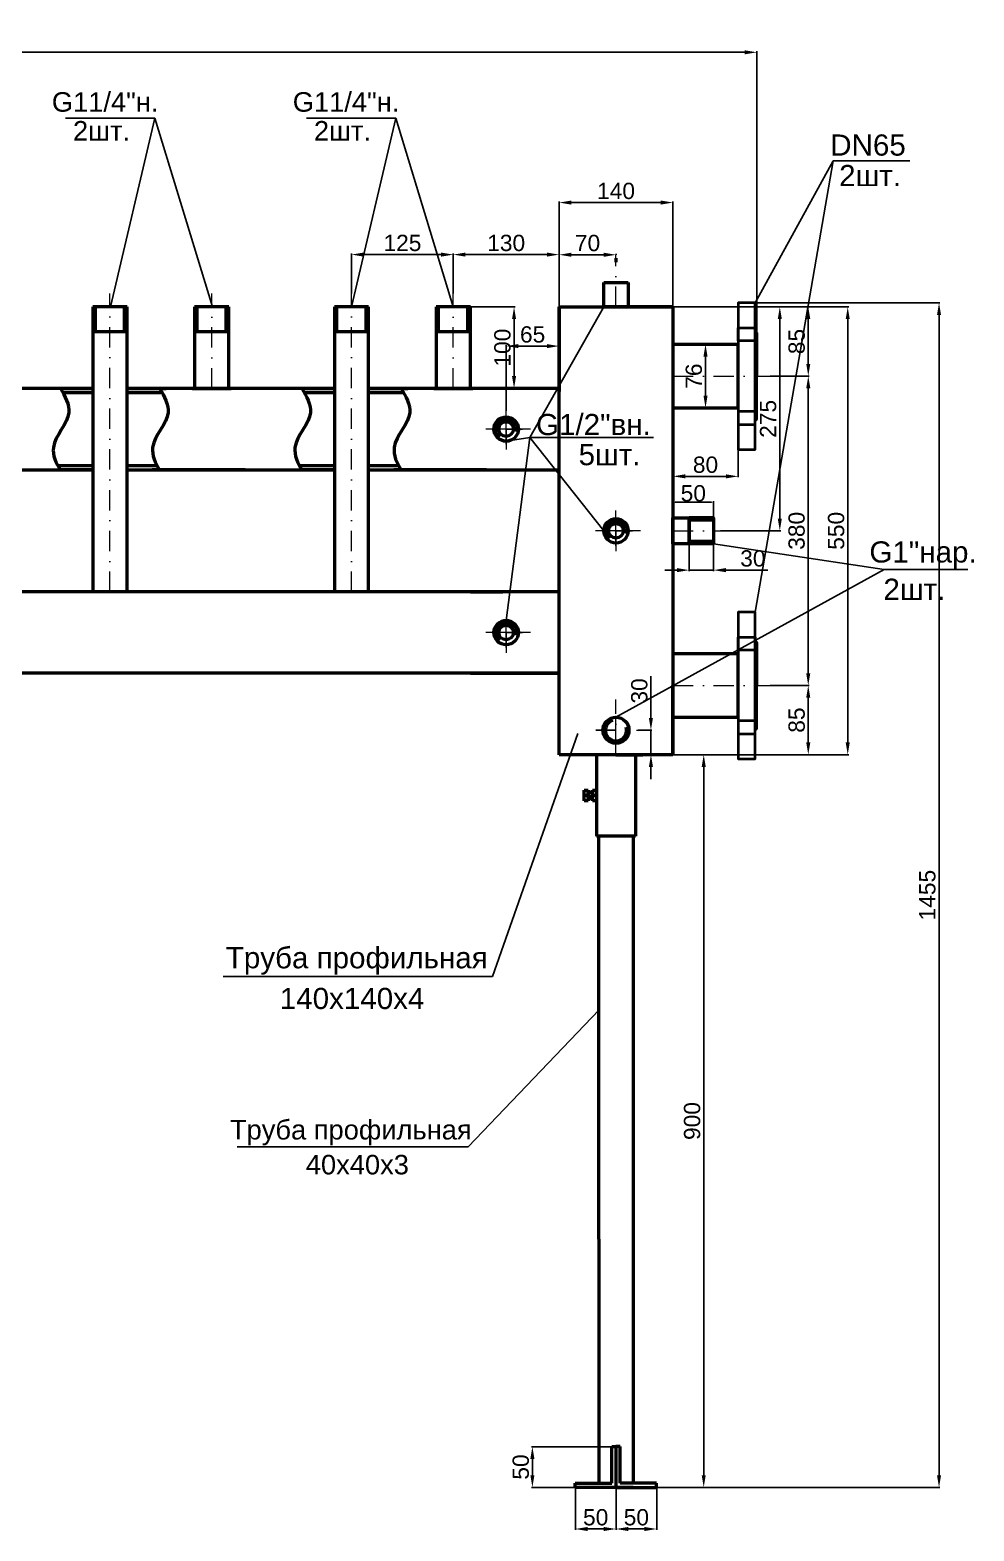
# Model space of a CAD drawing. Header units: millimetres. Extents: x -9232 to 2878, y -11520 to -3112.
# Drawn here: x -3490 to -2330, y -8367 to -6524 of the extents above; entities that cross this region are included whole.
import ezdxf

# ---------------------------------------------------------------- set-up
doc = ezdxf.new("R2010")
doc.units = ezdxf.units.MM
doc.header["$LTSCALE"] = 99.9
doc.linetypes.add('DASHDOT2', pattern=[0.5, 0.25, -0.125, 0, -0.125])
for name, color, linetype, lineweight in [('осевой', 10, 'DASHDOT2', 15), ('основной', 7, 'Continuous', 50), ('размерный', 160, 'Continuous', 25), ('Тело', 7, 'Continuous', 50), ('Фланец', 7, 'Continuous', 40)]:
    doc.layers.add(name, color=color, linetype=linetype, lineweight=lineweight)
doc.styles.get("Standard").update_dxf_attribs({"font": 'arial.ttf', "height": 20})
doc.dimstyles.new('ISO-25', dxfattribs={"dimtxt": 2.5, "dimasz": 2.5, "dimexe": 1.25, "dimexo": 0.625, "dimtad": 1, "dimtxsty": 'Standard', "dimcen": 2.5, "dimadec": 0, "dimazin": 0, "dimtfac": 1, "dimtmove": 0, "dimatfit": 3, "dimfxl": 1, "dimarcsym": 0})
doc.dimstyles.new('Копия ISO-25', dxfattribs={"dimtxt": 20, "dimasz": 15, "dimexe": 1.249, "dimexo": 0, "dimgap": 4, "dimtad": 1, "dimdec": 0, "dimtxsty": 'Standard', "dimcen": 0, "dimclrd": 256, "dimclre": 256, "dimclrt": 256, "dimadec": 0, "dimazin": 0, "dimtfac": 1, "dimtdec": 0, "dimtmove": 0, "dimatfit": 3, "dimfxl": 1, "dimlwd": -1, "dimlwe": -1, "dimarcsym": 0})

# ---------------------------------------------------------------- blocks, each defined once
blk = doc.blocks.new('*D31')
at = {"layer": 'Defpoints', "color": 0, "transparency": 16777216}
for p in [(-2699.8, -7103.8), (-2699.8, -7122.9), (-2649.8, -7122.9)]:
    blk.add_point(p, dxfattribs=at)
at = {"layer": 'размерный', "color": 0, "lineweight": -2, "transparency": 16777216}
for p, q in [((-2699.8, -7122.3), (-2699.8, -7102.5)), ((-2652.3, -7103.8), (-2697.3, -7103.8)), ((-2649.8, -7122.3), (-2649.8, -7102.5))]:
    blk.add_line(p, q, dxfattribs=at)
at = {"layer": 'размерный', "color": 0, "transparency": 16777216}
for points in [[(-2697.3, -7103.4), (-2697.3, -7104.2), (-2699.8, -7103.8)], [(-2652.3, -7103.4), (-2652.3, -7104.2), (-2649.8, -7103.8)]]:
    blk.add_solid(points, dxfattribs=at)
at = {"layer": 'размерный', "color": 0, "transparency": 16777216, "insert": (-2674.8, -7092.9), "char_height": 20, "attachment_point": 5}
blk.add_mtext('50', dxfattribs=at)
blk = doc.blocks.new('*D32')
at = {"layer": 'Defpoints', "color": 0, "transparency": 16777216}
for p in [(-2769.8, -8313.9), (-2719.8, -8313.9), (-2769.8, -8365)]:
    blk.add_point(p, dxfattribs=at)
at = {"layer": 'размерный', "transparency": 16777216}
for p, q in [((-2769.8, -8313.9), (-2769.8, -8366.2)), ((-2719.8, -8313.9), (-2719.8, -8366.2)), ((-2734.8, -8365), (-2754.8, -8365))]:
    blk.add_line(p, q, dxfattribs=at)
for points in [[(-2754.8, -8362.5), (-2754.8, -8367.5), (-2769.8, -8365)], [(-2734.8, -8362.5), (-2734.8, -8367.5), (-2719.8, -8365)]]:
    blk.add_solid(points, dxfattribs=at)
at = {"layer": 'размерный', "transparency": 16777216, "insert": (-2744.8, -8350.7), "char_height": 20, "attachment_point": 5}
blk.add_mtext('50', dxfattribs=at)
blk = doc.blocks.new('*D33')
at = {"layer": 'Defpoints', "color": 0, "transparency": 16777216}
for p in [(-2819.8, -8313.9), (-2769.8, -8313.9), (-2819.8, -8365)]:
    blk.add_point(p, dxfattribs=at)
at = {"layer": 'размерный', "transparency": 16777216}
for p, q in [((-2819.8, -8313.9), (-2819.8, -8366.2)), ((-2769.8, -8313.9), (-2769.8, -8366.2)), ((-2784.8, -8365), (-2804.8, -8365))]:
    blk.add_line(p, q, dxfattribs=at)
for points in [[(-2804.8, -8362.5), (-2804.8, -8367.5), (-2819.8, -8365)], [(-2784.8, -8362.5), (-2784.8, -8367.5), (-2769.8, -8365)]]:
    blk.add_solid(points, dxfattribs=at)
at = {"layer": 'размерный', "transparency": 16777216, "insert": (-2794.8, -8350.7), "char_height": 20, "attachment_point": 5}
blk.add_mtext('50', dxfattribs=at)
blk = doc.blocks.new('*D34')
at = {"layer": 'Defpoints', "color": 0, "transparency": 16777216}
for p in [(-2872.6, -8263.9), (-2774.8, -8263.9), (-2819.8, -8313.9)]:
    blk.add_point(p, dxfattribs=at)
at = {"layer": 'размерный', "transparency": 16777216}
for p, q in [((-2774.8, -8263.9), (-2873.8, -8263.9)), ((-2872.6, -8298.9), (-2872.6, -8278.9)), ((-2819.8, -8313.9), (-2873.8, -8313.9))]:
    blk.add_line(p, q, dxfattribs=at)
for points in [[(-2875.1, -8278.9), (-2870.1, -8278.9), (-2872.6, -8263.9)], [(-2875.1, -8298.9), (-2870.1, -8298.9), (-2872.6, -8313.9)]]:
    blk.add_solid(points, dxfattribs=at)
at = {"layer": 'размерный', "transparency": 16777216, "insert": (-2886.8, -8288.9), "char_height": 20, "attachment_point": 5, "rotation": 90}
blk.add_mtext('50', dxfattribs=at)
blk = doc.blocks.new('*D38')
at = {"layer": 'Defpoints', "color": 0, "transparency": 16777216}
for p in [(-2699.8, -6863.9), (-2580.5, -6948.9), (-2533.5, -6948.9)]:
    blk.add_point(p, dxfattribs=at)
at = {"layer": 'размерный', "transparency": 16777216}
for p, q in [((-2699.8, -6863.9), (-2532.3, -6863.9)), ((-2533.5, -6878.9), (-2533.5, -6933.9)), ((-2580.5, -6948.9), (-2532.3, -6948.9))]:
    blk.add_line(p, q, dxfattribs=at)
for points in [[(-2536, -6878.9), (-2531, -6878.9), (-2533.5, -6863.9)], [(-2536, -6933.9), (-2531, -6933.9), (-2533.5, -6948.9)]]:
    blk.add_solid(points, dxfattribs=at)
at = {"layer": 'размерный', "transparency": 16777216, "insert": (-2547.7, -6906.4), "char_height": 20, "attachment_point": 5, "rotation": 90}
blk.add_mtext('85', dxfattribs=at)
blk = doc.blocks.new('*D39')
at = {"layer": 'Defpoints', "color": 0, "transparency": 16777216}
for p in [(-2580.5, -6948.9), (-2580.5, -7328.9), (-2533.5, -7328.9)]:
    blk.add_point(p, dxfattribs=at)
at = {"layer": 'размерный', "transparency": 16777216}
for p, q in [((-2580.5, -6948.9), (-2532.3, -6948.9)), ((-2533.5, -6963.9), (-2533.5, -7313.9)), ((-2580.5, -7328.9), (-2532.3, -7328.9))]:
    blk.add_line(p, q, dxfattribs=at)
for points in [[(-2536, -6963.9), (-2531, -6963.9), (-2533.5, -6948.9)], [(-2536, -7313.9), (-2531, -7313.9), (-2533.5, -7328.9)]]:
    blk.add_solid(points, dxfattribs=at)
at = {"layer": 'размерный', "transparency": 16777216, "insert": (-2547.8, -7138.9), "char_height": 20, "attachment_point": 5, "rotation": 90}
blk.add_mtext('380', dxfattribs=at)
blk = doc.blocks.new('*D40')
at = {"layer": 'Defpoints', "color": 0, "transparency": 16777216}
for p in [(-2580.5, -7328.9), (-2699.8, -7413.9), (-2533.5, -7413.9)]:
    blk.add_point(p, dxfattribs=at)
at = {"layer": 'размерный', "transparency": 16777216}
for p, q in [((-2580.5, -7328.9), (-2532.3, -7328.9)), ((-2533.5, -7343.9), (-2533.5, -7398.9)), ((-2699.8, -7413.9), (-2532.3, -7413.9))]:
    blk.add_line(p, q, dxfattribs=at)
for points in [[(-2536, -7343.9), (-2531, -7343.9), (-2533.5, -7328.9)], [(-2536, -7398.9), (-2531, -7398.9), (-2533.5, -7413.9)]]:
    blk.add_solid(points, dxfattribs=at)
at = {"layer": 'размерный', "transparency": 16777216, "insert": (-2547.7, -7371.4), "char_height": 20, "attachment_point": 5, "rotation": 90}
blk.add_mtext('85', dxfattribs=at)
blk = doc.blocks.new('*D41')
at = {"layer": 'Defpoints', "color": 0, "transparency": 16777216}
for p in [(-2699.8, -6863.9), (-2641.4, -7138.9), (-2568.5, -7138.9)]:
    blk.add_point(p, dxfattribs=at)
at = {"layer": 'размерный', "transparency": 16777216}
for p, q in [((-2699.8, -6863.9), (-2567.3, -6863.9)), ((-2568.5, -6878.9), (-2568.5, -7123.9)), ((-2641.4, -7138.9), (-2567.3, -7138.9))]:
    blk.add_line(p, q, dxfattribs=at)
for points in [[(-2571, -6878.9), (-2566, -6878.9), (-2568.5, -6863.9)], [(-2571, -7123.9), (-2566, -7123.9), (-2568.5, -7138.9)]]:
    blk.add_solid(points, dxfattribs=at)
at = {"layer": 'размерный', "transparency": 16777216, "insert": (-2582.8, -7001.4), "char_height": 20, "attachment_point": 5, "rotation": 90}
blk.add_mtext('275', dxfattribs=at)
blk = doc.blocks.new('*D42')
at = {"layer": 'Defpoints', "color": 0, "transparency": 16777216}
for p in [(-2699.8, -6987.9), (-2619.8, -7038.9), (-2699.8, -7072)]:
    blk.add_point(p, dxfattribs=at)
at = {"layer": 'размерный', "transparency": 16777216}
for p, q in [((-2699.8, -6987.9), (-2699.8, -7073.2)), ((-2619.8, -7038.9), (-2619.8, -7073.2)), ((-2634.8, -7072), (-2684.8, -7072))]:
    blk.add_line(p, q, dxfattribs=at)
for points in [[(-2684.8, -7069.5), (-2684.8, -7074.5), (-2699.8, -7072)], [(-2634.8, -7069.5), (-2634.8, -7074.5), (-2619.8, -7072)]]:
    blk.add_solid(points, dxfattribs=at)
at = {"layer": 'размерный', "transparency": 16777216, "insert": (-2659.8, -7057.8), "char_height": 20, "attachment_point": 5}
blk.add_mtext('80', dxfattribs=at)
blk = doc.blocks.new('*D43')
at = {"layer": 'Defpoints', "color": 0, "transparency": 16777216}
for p in [(-2699.8, -6909.9), (-2699.8, -6987.9), (-2659.8, -6987.9)]:
    blk.add_point(p, dxfattribs=at)
at = {"layer": 'размерный', "transparency": 16777216}
for p, q in [((-2699.8, -6909.9), (-2658.6, -6909.9)), ((-2659.8, -6924.9), (-2659.8, -6972.9)), ((-2699.8, -6987.9), (-2658.6, -6987.9))]:
    blk.add_line(p, q, dxfattribs=at)
for points in [[(-2662.3, -6924.9), (-2657.3, -6924.9), (-2659.8, -6909.9)], [(-2662.3, -6972.9), (-2657.3, -6972.9), (-2659.8, -6987.9)]]:
    blk.add_solid(points, dxfattribs=at)
at = {"layer": 'размерный', "transparency": 16777216, "insert": (-2674.1, -6948.9), "char_height": 20, "attachment_point": 5, "rotation": 90}
blk.add_mtext('76', dxfattribs=at)
blk = doc.blocks.new('*D44')
at = {"layer": 'Defpoints', "color": 0, "transparency": 16777216}
for p in [(-2679.8, -7154.9), (-2649.8, -7154.9), (-2649.8, -7187.2)]:
    blk.add_point(p, dxfattribs=at)
at = {"layer": 'размерный', "transparency": 16777216}
for p, q in [((-2679.8, -7154.9), (-2679.8, -7188.4)), ((-2649.8, -7154.9), (-2649.8, -7188.4)), ((-2694.8, -7187.2), (-2709.8, -7187.2)), ((-2679.8, -7187.2), (-2649.8, -7187.2)), ((-2634.8, -7187.2), (-2583.3, -7187.2))]:
    blk.add_line(p, q, dxfattribs=at)
for points in [[(-2694.8, -7184.7), (-2694.8, -7189.7), (-2679.8, -7187.2)], [(-2634.8, -7184.7), (-2634.8, -7189.7), (-2649.8, -7187.2)]]:
    blk.add_solid(points, dxfattribs=at)
at = {"layer": 'размерный', "transparency": 16777216, "insert": (-2601.6, -7172.9), "char_height": 20, "attachment_point": 5}
blk.add_mtext('30', dxfattribs=at)
blk = doc.blocks.new('*D45')
at = {"layer": 'Defpoints', "color": 0, "transparency": 16777216}
for p in [(-2742.6, -7383.9), (-2726.9, -7383.9), (-2745.8, -7413.9)]:
    blk.add_point(p, dxfattribs=at)
at = {"layer": 'размерный', "transparency": 16777216}
for p, q in [((-2726.9, -7368.9), (-2726.9, -7317.3)), ((-2742.6, -7383.9), (-2725.6, -7383.9)), ((-2726.9, -7413.9), (-2726.9, -7383.9)), ((-2745.8, -7413.9), (-2725.6, -7413.9)), ((-2726.9, -7428.9), (-2726.9, -7443.9))]:
    blk.add_line(p, q, dxfattribs=at)
for points in [[(-2729.4, -7368.9), (-2724.4, -7368.9), (-2726.9, -7383.9)], [(-2729.4, -7428.9), (-2724.4, -7428.9), (-2726.9, -7413.9)]]:
    blk.add_solid(points, dxfattribs=at)
at = {"layer": 'размерный', "transparency": 16777216, "insert": (-2741.1, -7335.6), "char_height": 20, "attachment_point": 5, "rotation": 90}
blk.add_mtext('30', dxfattribs=at)
blk = doc.blocks.new('*D46')
at = {"layer": 'Defpoints', "color": 0, "transparency": 16777216}
for p in [(-2839.8, -6798.6), (-2769.8, -6799.8), (-2769.8, -6799.8)]:
    blk.add_point(p, dxfattribs=at)
at = {"layer": 'размерный', "transparency": 16777216}
for p, q in [((-2839.8, -6798.6), (-2839.8, -6801)), ((-2824.8, -6799.8), (-2784.8, -6799.8)), ((-2769.8, -6799.8), (-2769.8, -6798.5))]:
    blk.add_line(p, q, dxfattribs=at)
for points in [[(-2824.8, -6797.3), (-2824.8, -6802.3), (-2839.8, -6799.8)], [(-2784.8, -6797.3), (-2784.8, -6802.3), (-2769.8, -6799.8)]]:
    blk.add_solid(points, dxfattribs=at)
at = {"layer": 'размерный', "transparency": 16777216, "insert": (-2804.8, -6785.5), "char_height": 20, "attachment_point": 5}
blk.add_mtext('70', dxfattribs=at)
blk = doc.blocks.new('*D28')
at = {"layer": 'Defpoints', "color": 0, "transparency": 16777216}
for p in [(-2699.8, -7413.9), (-2719.8, -8313.9), (-2662, -8313.9)]:
    blk.add_point(p, dxfattribs=at)
at = {"layer": 'размерный', "transparency": 16777216}
for p, q in [((-2699.8, -7413.9), (-2660.8, -7413.9)), ((-2662, -7428.9), (-2662, -8298.9)), ((-2719.8, -8313.9), (-2660.8, -8313.9))]:
    blk.add_line(p, q, dxfattribs=at)
for points in [[(-2664.5, -7428.9), (-2659.5, -7428.9), (-2662, -7413.9)], [(-2664.5, -8298.9), (-2659.5, -8298.9), (-2662, -8313.9)]]:
    blk.add_solid(points, dxfattribs=at)
at = {"layer": 'размерный', "transparency": 16777216, "insert": (-2676.2, -7863.9), "char_height": 20, "attachment_point": 5, "rotation": 90}
blk.add_mtext('900', dxfattribs=at)
blk = doc.blocks.new('*D29')
at = {"layer": 'Defpoints', "color": 0, "transparency": 16777216}
for p in [(-2839.8, -6735.7), (-2839.8, -6863.9), (-2699.8, -6863.9)]:
    blk.add_point(p, dxfattribs=at)
at = {"layer": 'размерный', "transparency": 16777216}
for p, q in [((-2839.8, -6863.9), (-2839.8, -6734.4)), ((-2714.8, -6735.7), (-2824.8, -6735.7)), ((-2699.8, -6863.9), (-2699.8, -6734.4))]:
    blk.add_line(p, q, dxfattribs=at)
for points in [[(-2824.8, -6733.2), (-2824.8, -6738.2), (-2839.8, -6735.7)], [(-2714.8, -6733.2), (-2714.8, -6738.2), (-2699.8, -6735.7)]]:
    blk.add_solid(points, dxfattribs=at)
at = {"layer": 'размерный', "transparency": 16777216, "insert": (-2769.8, -6721.5), "char_height": 20, "attachment_point": 5}
blk.add_mtext('140', dxfattribs=at)
blk = doc.blocks.new('*D48')
at = {"layer": 'Defpoints', "color": 0, "transparency": 16777216}
for p in [(-2904.8, -6912), (-2839.8, -6963.9), (-2904.8, -6991.5)]:
    blk.add_point(p, dxfattribs=at)
at = {"layer": 'размерный', "transparency": 16777216}
for p, q in [((-2904.8, -6991.5), (-2904.8, -6910.7)), ((-2854.8, -6912), (-2889.8, -6912)), ((-2839.8, -6963.9), (-2839.8, -6910.7))]:
    blk.add_line(p, q, dxfattribs=at)
for points in [[(-2889.8, -6909.5), (-2889.8, -6914.5), (-2904.8, -6912)], [(-2854.8, -6909.5), (-2854.8, -6914.5), (-2839.8, -6912)]]:
    blk.add_solid(points, dxfattribs=at)
at = {"layer": 'размерный', "transparency": 16777216, "insert": (-2872.3, -6897.8), "char_height": 20, "attachment_point": 5}
blk.add_mtext('65', dxfattribs=at)
blk = doc.blocks.new('*D30')
at = {"layer": 'Defpoints', "color": 0, "transparency": 16777216}
for p in [(-2699.8, -6863.9), (-2699.8, -7413.9), (-2485, -7413.9)]:
    blk.add_point(p, dxfattribs=at)
at = {"layer": 'размерный', "transparency": 16777216}
for p, q in [((-2699.8, -6863.9), (-2483.7, -6863.9)), ((-2485, -6878.9), (-2485, -7398.9)), ((-2699.8, -7413.9), (-2483.7, -7413.9))]:
    blk.add_line(p, q, dxfattribs=at)
for points in [[(-2487.5, -6878.9), (-2482.5, -6878.9), (-2485, -6863.9)], [(-2487.5, -7398.9), (-2482.5, -7398.9), (-2485, -7413.9)]]:
    blk.add_solid(points, dxfattribs=at)
at = {"layer": 'размерный', "transparency": 16777216, "insert": (-2499.2, -7138.9), "char_height": 20, "attachment_point": 5, "rotation": 90}
blk.add_mtext('550', dxfattribs=at)
blk = doc.blocks.new('*D50')
at = {"layer": 'Defpoints', "color": 0, "transparency": 16777216}
for p in [(-2951.8, -6863.9), (-2895.1, -6863.9), (-2948.8, -6963.9)]:
    blk.add_point(p, dxfattribs=at)
at = {"layer": 'размерный', "transparency": 16777216}
for p, q in [((-2951.8, -6863.9), (-2893.9, -6863.9)), ((-2895.1, -6948.9), (-2895.1, -6878.9)), ((-2948.8, -6963.9), (-2893.9, -6963.9))]:
    blk.add_line(p, q, dxfattribs=at)
for points in [[(-2897.6, -6878.9), (-2892.6, -6878.9), (-2895.1, -6863.9)], [(-2897.6, -6948.9), (-2892.6, -6948.9), (-2895.1, -6963.9)]]:
    blk.add_solid(points, dxfattribs=at)
at = {"layer": 'размерный', "transparency": 16777216, "insert": (-2909.3, -6913.9), "char_height": 20, "attachment_point": 5, "rotation": 90}
blk.add_mtext('100', dxfattribs=at)
blk = doc.blocks.new('*D63')
at = {"layer": 'Defpoints', "color": 0, "transparency": 16777216}
for p in [(-2596.8, -6551.1), (-2596.8, -6948.9), (-4472.5, -6963.9)]:
    blk.add_point(p, dxfattribs=at)
at = {"layer": 'размерный', "transparency": 16777216}
for p, q in [((-4472.5, -6963.9), (-4472.5, -6549.8)), ((-4457.5, -6551.1), (-2611.8, -6551.1)), ((-2596.8, -6948.9), (-2596.8, -6549.8))]:
    blk.add_line(p, q, dxfattribs=at)
for points in [[(-4457.5, -6548.6), (-4457.5, -6553.6), (-4472.5, -6551.1)], [(-2611.8, -6548.6), (-2611.8, -6553.6), (-2596.8, -6551.1)]]:
    blk.add_solid(points, dxfattribs=at)
at = {"layer": 'размерный', "transparency": 16777216, "insert": (-3534.7, -6536.9), "char_height": 20, "attachment_point": 5}
blk.add_mtext('1876', dxfattribs=at)
blk = doc.blocks.new('*D71')
at = {"layer": 'Defpoints', "color": 0, "transparency": 16777216}
for p in [(-2969.8, -6799.6), (-2969.8, -6847.4), (-2839.8, -6863.9)]:
    blk.add_point(p, dxfattribs=at)
at = {"layer": 'размерный', "transparency": 16777216}
for p, q in [((-2969.8, -6847.4), (-2969.8, -6798.3)), ((-2854.8, -6799.6), (-2954.8, -6799.6)), ((-2839.8, -6863.9), (-2839.8, -6798.3))]:
    blk.add_line(p, q, dxfattribs=at)
for points in [[(-2954.8, -6797.1), (-2954.8, -6802.1), (-2969.8, -6799.6)], [(-2854.8, -6797.1), (-2854.8, -6802.1), (-2839.8, -6799.6)]]:
    blk.add_solid(points, dxfattribs=at)
at = {"layer": 'размерный', "transparency": 16777216, "insert": (-2904.8, -6785.4), "char_height": 20, "attachment_point": 5}
blk.add_mtext('130', dxfattribs=at)
blk = doc.blocks.new('*D72')
at = {"layer": 'Defpoints', "color": 0, "transparency": 16777216}
for p in [(-3094.8, -6799.6), (-3094.8, -6847.4), (-2969.8, -6847.4)]:
    blk.add_point(p, dxfattribs=at)
at = {"layer": 'размерный', "transparency": 16777216}
for p, q in [((-3094.8, -6847.4), (-3094.8, -6798.3)), ((-2984.8, -6799.6), (-3079.8, -6799.6)), ((-2969.8, -6847.4), (-2969.8, -6798.3))]:
    blk.add_line(p, q, dxfattribs=at)
for points in [[(-3079.8, -6797.1), (-3079.8, -6802.1), (-3094.8, -6799.6)], [(-2984.8, -6797.1), (-2984.8, -6802.1), (-2969.8, -6799.6)]]:
    blk.add_solid(points, dxfattribs=at)
at = {"layer": 'размерный', "transparency": 16777216, "insert": (-3032.3, -6785.4), "char_height": 20, "attachment_point": 5}
blk.add_mtext('125', dxfattribs=at)
blk = doc.blocks.new('*D129')
at = {"layer": 'Defpoints', "color": 0, "transparency": 16777216}
for p in [(-2598.8, -6858.9), (-2372.8, -6858.9), (-2719.8, -8313.9)]:
    blk.add_point(p, dxfattribs=at)
at = {"layer": 'размерный', "transparency": 16777216}
for p, q in [((-2598.8, -6858.9), (-2371.6, -6858.9)), ((-2372.8, -8298.9), (-2372.8, -6873.9)), ((-2719.8, -8313.9), (-2371.6, -8313.9))]:
    blk.add_line(p, q, dxfattribs=at)
for points in [[(-2375.3, -6873.9), (-2370.3, -6873.9), (-2372.8, -6858.9)], [(-2375.3, -8298.9), (-2370.3, -8298.9), (-2372.8, -8313.9)]]:
    blk.add_solid(points, dxfattribs=at)
at = {"layer": 'размерный', "transparency": 16777216, "insert": (-2387.1, -7586.4), "char_height": 20, "attachment_point": 5, "rotation": 90}
blk.add_mtext('1455', dxfattribs=at)

msp = doc.modelspace()

# ---------------------------------------------------------------- linework, layer by layer
at = {"layer": 'осевой'}
for p, q in [((-2769.847, -6863.887), (-2769.847, -6799.76)), ((-2769.847, -6863.887), (-2769.847, -6801.436)), ((-3391.763, -7213.887), (-3391.763, -6847.415)), ((-3266.763, -6963.887), (-3266.763, -6847.415)), ((-3266.763, -6963.887), (-3266.763, -6847.415)), ((-3094.847, -7213.887), (-3094.847, -6847.415)), ((-2969.847, -6963.887), (-2969.847, -6847.415)), ((-2969.847, -6963.887), (-2969.847, -6847.415)), ((-2699.847, -6948.887), (-2580.494, -6948.887)), ((-2904.847, -7013.887), (-2904.847, -6983.887)), ((-2904.847, -7032.395), (-2904.847, -6991.519)), ((-2904.847, -7013.887), (-2934.847, -7013.887)), ((-2884.739, -7013.887), (-2922.043, -7013.887)), ((-2874.847, -7013.887), (-2904.847, -7013.887)), ((-2904.847, -7013.887), (-2904.847, -7043.887)), ((-2904.847, -7013.887), (-2884.739, -7013.887)), ((-2904.847, -7013.887), (-2904.847, -7032.395)), ((-3370.763, -7063.887), (-3370.763, -7063.887)), ((-3073.847, -7063.887), (-3073.847, -7063.887)), ((-2769.847, -7138.887), (-2769.847, -7108.887)), ((-2769.847, -7157.395), (-2769.847, -7116.519)), ((-2769.847, -7138.887), (-2799.847, -7138.887)), ((-2749.739, -7138.887), (-2787.043, -7138.887)), ((-2739.847, -7138.887), (-2769.847, -7138.887)), ((-2769.847, -7138.887), (-2769.847, -7168.887)), ((-2769.847, -7138.887), (-2749.739, -7138.887)), ((-2769.847, -7138.887), (-2769.847, -7157.395)), ((-2699.847, -7138.887), (-2641.444, -7138.887)), ((-2904.847, -7282.395), (-2904.847, -7241.519)), ((-2904.847, -7263.887), (-2934.847, -7263.887)), ((-2884.739, -7263.887), (-2922.043, -7263.887)), ((-2874.847, -7263.887), (-2904.847, -7263.887)), ((-2904.847, -7263.887), (-2884.739, -7263.887)), ((-2874.847, -7263.887), (-2904.847, -7263.887)), ((-2904.847, -7263.887), (-2904.847, -7293.887)), ((-2699.847, -7328.887), (-2580.494, -7328.887)), ((-2769.847, -7413.887), (-2769.847, -7346.298)), ((-2769.847, -7392.387), (-2769.847, -7367.387)), ((-2769.847, -7383.887), (-2794.552, -7383.887)), ((-2794.552, -7383.887), (-2742.64, -7383.887)), ((-2808.847, -7463.887), (-2793.847, -7463.887))]:
    msp.add_line(p, q, dxfattribs=at)
at = {"layer": 'основной'}
for p, q in [((-2769.847, -6803.887), (-2769.847, -6808.887)), ((-2784.847, -6863.887), (-2784.847, -6833.887)), ((-2784.847, -6833.887), (-2754.847, -6833.887)), ((-2754.847, -6833.887), (-2754.847, -6863.887)), ((-3370.763, -6863.887), (-3412.763, -6863.887)), ((-3412.763, -6863.887), (-3412.763, -7213.887)), ((-3412.763, -6863.887), (-3412.763, -6893.887)), ((-3409.763, -6893.887), (-3409.763, -6863.887)), ((-3373.763, -6893.887), (-3373.763, -6863.887)), ((-3370.763, -7213.887), (-3370.763, -6863.887)), ((-3245.763, -6863.887), (-3287.763, -6863.887)), ((-3287.763, -6863.887), (-3287.763, -6963.887)), ((-3287.763, -6863.887), (-3287.763, -6893.887)), ((-3284.763, -6893.887), (-3284.763, -6863.887)), ((-3248.763, -6893.887), (-3248.763, -6863.887)), ((-3245.763, -6963.887), (-3245.763, -6863.887)), ((-3073.847, -6863.887), (-3115.847, -6863.887)), ((-3115.847, -6863.887), (-3115.847, -7213.887)), ((-3115.847, -6863.887), (-3115.847, -6893.887)), ((-3112.847, -6893.887), (-3112.847, -6863.887)), ((-3076.847, -6893.887), (-3076.847, -6863.887)), ((-3073.847, -7213.887), (-3073.847, -6863.887)), ((-2948.847, -6863.887), (-2990.847, -6863.887)), ((-2990.847, -6863.887), (-2990.847, -6963.887)), ((-2990.847, -6863.887), (-2990.847, -6893.887)), ((-2987.847, -6893.887), (-2987.847, -6863.887)), ((-2951.847, -6893.887), (-2951.847, -6863.887)), ((-2948.847, -6963.887), (-2948.847, -6863.887)), ((-2839.847, -7413.887), (-2839.847, -6863.887)), ((-2839.847, -6863.887), (-2699.847, -6863.887)), ((-2839.847, -6863.887), (-2839.847, -6967.887)), ((-2769.847, -6863.887), (-2784.847, -6863.887)), ((-2769.847, -6863.887), (-2784.847, -6863.887)), ((-2699.847, -6863.887), (-2769.847, -6863.887)), ((-2699.847, -6863.887), (-2699.847, -7413.887)), ((-2699.847, -6863.887), (-2699.847, -6948.887)), ((-2699.847, -6863.887), (-2699.847, -7138.887)), ((-3412.763, -6893.887), (-3370.763, -6893.887)), ((-3412.763, -6893.887), (-3409.763, -6893.887)), ((-3370.763, -6893.887), (-3373.763, -6893.887)), ((-3287.763, -6893.887), (-3245.763, -6893.887)), ((-3287.763, -6893.887), (-3284.763, -6893.887)), ((-3245.763, -6893.887), (-3248.763, -6893.887)), ((-3115.847, -6893.887), (-3073.847, -6893.887)), ((-3115.847, -6893.887), (-3112.847, -6893.887)), ((-3073.847, -6893.887), (-3076.847, -6893.887)), ((-2990.847, -6893.887), (-2948.847, -6893.887)), ((-2990.847, -6893.887), (-2987.847, -6893.887)), ((-2948.847, -6893.887), (-2951.847, -6893.887)), ((-3412.763, -6963.887), (-3612.317, -6963.887)), ((-3450.763, -6963.887), (-3412.763, -6963.887)), ((-3449.968, -6968.887), (-3412.763, -6968.887)), ((-3357.763, -6963.887), (-3370.763, -6963.887)), ((-3370.763, -6963.887), (-3322.763, -6963.887)), ((-3115.847, -6963.887), (-3370.763, -6963.887)), ((-3370.763, -6968.887), (-3327.968, -6968.887)), ((-3153.847, -6963.887), (-3292.847, -6963.887)), ((-3290.763, -6963.887), (-3242.763, -6963.887)), ((-3153.847, -6963.887), (-3288.847, -6963.887)), ((-3153.847, -6963.887), (-3115.847, -6963.887)), ((-3153.052, -6968.887), (-3115.847, -6968.887)), ((-2839.847, -6963.887), (-3073.847, -6963.887)), ((-3060.847, -6963.887), (-3073.847, -6963.887)), ((-3073.847, -6963.887), (-3025.847, -6963.887)), ((-2839.847, -6963.887), (-3073.847, -6963.887)), ((-3073.847, -6968.887), (-3031.052, -6968.887)), ((-2993.847, -6963.887), (-2945.847, -6963.887)), ((-3412.763, -7058.887), (-3455.901, -7058.887)), ((-3333.901, -7058.887), (-3370.763, -7058.887)), ((-3115.847, -7058.887), (-3158.984, -7058.887)), ((-3036.984, -7058.887), (-3073.847, -7058.887)), ((-3612.317, -7063.887), (-3412.763, -7063.887)), ((-3412.763, -7063.887), (-3452.763, -7063.887)), ((-3370.763, -7063.887), (-3357.763, -7063.887)), ((-3370.763, -7063.887), (-3330.763, -7063.887)), ((-3370.763, -7063.887), (-3115.847, -7063.887)), ((-3225.763, -7063.887), (-3339.763, -7063.887)), ((-3292.847, -7063.887), (-3153.847, -7063.887)), ((-3288.847, -7063.887), (-3153.847, -7063.887)), ((-3115.847, -7063.887), (-3155.847, -7063.887)), ((-3073.847, -7063.887), (-3060.847, -7063.887)), ((-3073.847, -7063.887), (-3033.847, -7063.887)), ((-3073.847, -7063.887), (-2839.847, -7063.887)), ((-3073.847, -7063.887), (-2839.847, -7063.887)), ((-2928.847, -7063.887), (-3042.847, -7063.887)), ((-2699.847, -7122.887), (-2649.847, -7122.887)), ((-2649.847, -7122.887), (-2679.847, -7122.887)), ((-2679.847, -7122.887), (-2679.847, -7154.887)), ((-2649.847, -7125.887), (-2679.847, -7125.887)), ((-2649.847, -7122.887), (-2649.847, -7154.887)), ((-2649.847, -7122.887), (-2649.847, -7125.887)), ((-2649.847, -7151.887), (-2679.847, -7151.887)), ((-2649.847, -7154.887), (-2649.847, -7151.887)), ((-2649.847, -7154.887), (-2699.847, -7154.887)), ((-2839.847, -7213.887), (-4376.585, -7213.887)), ((-2839.847, -7213.887), (-2948.847, -7213.887)), ((-2948.847, -7213.887), (-2908.847, -7213.887)), ((-2948.847, -7213.887), (-2912.847, -7213.887)), ((-2948.847, -7213.887), (-2908.847, -7213.887)), ((-2839.847, -7313.887), (-4247.585, -7313.887)), ((-2948.847, -7313.887), (-2839.847, -7313.887)), ((-2913.847, -7313.887), (-2948.847, -7313.887)), ((-2699.847, -7413.887), (-2699.847, -7328.887)), ((-2699.847, -7413.887), (-2699.847, -7383.887)), ((-2699.847, -7413.887), (-2839.847, -7413.887)), ((-2790.847, -7413.887), (-2793.847, -7413.887)), ((-2793.847, -7413.887), (-2793.847, -7513.887)), ((-2769.847, -7413.887), (-2739.847, -7413.887)), ((-2748.847, -7413.887), (-2745.847, -7413.887)), ((-2745.847, -7413.887), (-2745.847, -7513.887)), ((-2739.847, -7413.887), (-2736.847, -7413.887)), ((-2808.847, -7470.387), (-2808.847, -7457.387)), ((-2808.847, -7457.387), (-2803.847, -7457.387)), ((-2803.847, -7463.887), (-2808.847, -7463.887)), ((-2803.847, -7457.387), (-2803.847, -7465.569)), ((-2803.847, -7467.887), (-2803.847, -7459.887)), ((-2803.847, -7459.887), (-2799.847, -7459.887)), ((-2798.847, -7460.887), (-2803.847, -7460.887)), ((-2803.847, -7463.887), (-2803.847, -7470.387)), ((-2798.847, -7466.887), (-2803.847, -7466.887)), ((-2799.847, -7459.887), (-2798.847, -7459.887)), ((-2798.847, -7470.387), (-2798.847, -7457.387)), ((-2798.847, -7457.387), (-2793.847, -7457.387)), ((-2793.847, -7463.887), (-2798.847, -7463.887)), ((-2793.847, -7457.387), (-2793.847, -7465.569)), ((-2793.847, -7467.887), (-2793.847, -7459.887)), ((-2793.847, -7463.887), (-2793.847, -7470.387)), ((-2803.847, -7470.387), (-2808.847, -7470.387)), ((-2798.847, -7467.887), (-2803.847, -7467.887)), ((-2793.847, -7470.387), (-2798.847, -7470.387)), ((-2745.847, -7513.887), (-2793.847, -7513.887)), ((-2790.847, -8008.887), (-2790.847, -7513.887)), ((-2748.847, -7513.887), (-2748.847, -8008.887)), ((-2790.847, -8008.887), (-2790.847, -8308.887)), ((-2748.847, -8008.887), (-2748.847, -8308.887)), ((-2774.847, -8308.887), (-2774.847, -8263.887)), ((-2774.847, -8263.887), (-2769.847, -8263.887)), ((-2769.847, -8263.887), (-2769.847, -8313.887)), ((-2764.847, -8263.887), (-2769.847, -8263.887)), ((-2769.847, -8263.887), (-2769.847, -8313.887)), ((-2764.847, -8308.887), (-2764.847, -8263.887)), ((-2819.847, -8313.887), (-2819.847, -8308.887)), ((-2819.847, -8308.887), (-2774.847, -8308.887)), ((-2769.847, -8313.887), (-2819.847, -8313.887)), ((-2748.847, -8313.887), (-2790.847, -8313.887)), ((-2769.847, -8313.887), (-2719.847, -8313.887)), ((-2719.847, -8308.887), (-2764.847, -8308.887)), ((-2719.847, -8313.887), (-2719.847, -8308.887))]:
    msp.add_line(p, q, dxfattribs=at)
for centre, radius in [((-2904.847, -7013.887), 15), ((-2904.847, -7013.887), 9), ((-2769.847, -7138.887), 15), ((-2769.847, -7138.887), 9), ((-2904.847, -7263.887), 15), ((-2904.847, -7263.887), 9), ((-2769.847, -7383.887), 16)]:
    msp.add_circle(centre, radius, dxfattribs=at)
for centre, radius, start, end in [((-2904.847, -7013.887), 12, 344.817302, 229.409873), ((-2769.847, -7138.887), 12, 344.817302, 229.409873), ((-2904.847, -7263.887), 12, 344.817302, 229.409873), ((-2769.847, -7383.887), 13, 108.218233, 17.104679)]:
    msp.add_arc(centre, radius, start, end, dxfattribs=at)
for points in [[(-3452.763, -6963.887), (-3447.061, -6973.984), (-3432.921, -6999.02), (-3469.148, -7029.356), (-3458.356, -7055.913), (-3452.763, -7063.887)], [(-3330.763, -6963.887), (-3325.061, -6973.984), (-3310.921, -6999.02), (-3347.148, -7029.356), (-3336.356, -7055.913), (-3330.763, -7063.887)], [(-3155.847, -6963.887), (-3150.144, -6973.984), (-3136.005, -6999.02), (-3172.231, -7029.356), (-3161.439, -7055.913), (-3155.847, -7063.887)], [(-3033.847, -6963.887), (-3028.144, -6973.984), (-3014.005, -6999.02), (-3050.231, -7029.356), (-3039.439, -7055.913), (-3033.847, -7063.887)]]:
    msp.add_open_spline(points, degree=3, knots=[0, 0, 0, 0, 31.62313015, 78.40838333, 107.14304539, 107.14304539, 107.14304539, 107.14304539], dxfattribs=at)
at = {"layer": 'размерный'}
for p, q in [((-3336.62, -6631.965), (-3446.299, -6631.965)), ((-3336.62, -6631.965), (-3390.943, -6863.887)), ((-3336.62, -6631.965), (-3265.943, -6863.887)), ((-3040.523, -6631.965), (-3150.203, -6631.965)), ((-3040.523, -6631.965), (-3094.847, -6863.887)), ((-3040.523, -6631.965), (-2969.847, -6863.887)), ((-2502.962, -6684.289), (-2598.847, -6858.887)), ((-2502.962, -6684.289), (-2598.847, -7238.887)), ((-2408.622, -6684.289), (-2502.962, -6684.289)), ((-2875.639, -7024.423), (-2784.847, -6863.887)), ((-2875.639, -7024.423), (-2904.847, -7028.887)), ((-2875.639, -7024.423), (-2904.847, -7248.887)), ((-2723.792, -7024.423), (-2875.639, -7024.423)), ((-2875.639, -7024.423), (-2784.847, -7138.887)), ((-2440.397, -7186.383), (-2649.847, -7154.887)), ((-2440.397, -7186.383), (-2769.847, -7367.887)), ((-2337.372, -7186.383), (-2440.397, -7186.383)), ((-2921.508, -7686.429), (-2816.565, -7387.859)), ((-2739.847, -7413.887), (-2736.847, -7413.887)), ((-3252.765, -7686.429), (-2921.508, -7686.429)), ((-2951.355, -7895.655), (-2790.373, -7727.313)), ((-2951.355, -7895.655), (-3235.542, -7895.655))]:
    msp.add_line(p, q, dxfattribs=at)
at = {"layer": 'Тело'}
for points in [[(-2619.847, -6909.887), (-2699.847, -6909.887), (-2699.847, -6987.887), (-2619.847, -6987.887)], [(-2619.847, -7289.887), (-2699.847, -7289.887), (-2699.847, -7367.887), (-2619.847, -7367.887)]]:
    msp.add_lwpolyline(points, close=True, dxfattribs=at)
at = {"layer": 'Тело', "color": 7}
msp.add_lwpolyline([(-2649.847, -7154.887), (-2699.847, -7154.887), (-2699.847, -7122.887), (-2649.847, -7122.887)], close=True, dxfattribs=at)
msp.add_lwpolyline([(-2679.847, -7154.887), (-2679.847, -7122.887)], dxfattribs=at)
at = {"layer": 'Фланец'}
for points in [[(-2598.847, -6858.887), (-2619.847, -6858.887), (-2619.847, -7038.887), (-2598.847, -7038.887)], [(-2598.847, -7238.887), (-2619.847, -7238.887), (-2619.847, -7418.887), (-2598.847, -7418.887)]]:
    msp.add_lwpolyline(points, close=True, dxfattribs=at)
at = {"layer": 'Фланец', "color": 7}
for points in [[(-2598.847, -6905.622), (-2619.847, -6905.622), (-2619.847, -6889.622), (-2598.847, -6889.622)], [(-2598.847, -6992.152), (-2619.847, -6992.152), (-2619.847, -7008.152), (-2598.847, -7008.152)], [(-2598.847, -7285.622), (-2619.847, -7285.622), (-2619.847, -7269.622), (-2598.847, -7269.622)], [(-2598.847, -7372.152), (-2619.847, -7372.152), (-2619.847, -7388.152), (-2598.847, -7388.152)]]:
    msp.add_lwpolyline(points, close=True, dxfattribs=at)
at = {"layer": 'Фланец'}
for points in [[(-2598.847, -6893.887), (-2596.847, -6895.887), (-2596.847, -6948.887)], [(-2598.847, -7003.887), (-2596.847, -7001.887), (-2596.847, -6948.887)], [(-2598.847, -7273.887), (-2596.847, -7275.887), (-2596.847, -7328.887)], [(-2598.847, -7383.887), (-2596.847, -7381.887), (-2596.847, -7328.887)]]:
    msp.add_lwpolyline(points, dxfattribs=at)

# ---------------------------------------------------------------- texts
at = {"layer": 'размерный', "attachment_point": 3}
for s, insert, char_height, width in [('G11/4"н.', (-3332.18, -6600.112), 24, 173.12394), ('G11/4"н.', (-3036.084, -6600.112), 24, 173.12394), ('2шт{\\fArial|b0|i0|c238|p34;.}', (-3367.002, -6635.522), 24, 173.12394), ('2шт{\\fArial|b0|i0|c238|p34;.}', (-3070.906, -6635.522), 24, 173.12394), ('DN65', (-2413.635, -6652.023), 26, 125.69273), ('2шт.', (-2419.508, -6689.512), 26, 101.97712), ('G1/2"вн.', (-2727.033, -6995.347), 26, 173.12394), ('5шт.', (-2739.693, -7032.328), 26, 101.97712), ('G1"нар.', (-2326.496, -7151.86), 26, 173.12394), ('2шт.', (-2365.047, -7197.685), 26, 101.97712), ('Труба профильная', (-2927.516, -7650.299), 26, 522.73389), ('140х140х4', (-3005.37, -7700.326), 26, 342.00142), ('Труба профильная', (-2947.204, -7862.57), 24, 571.00455), ('40х40х3', (-3024.337, -7905.44), 24, 249.97898)]:
    msp.add_mtext(s, dxfattribs=dict(at, insert=insert, char_height=char_height, width=width))

# ---------------------------------------------------------------- dimensions: what is measured, and where the dimension line sits
at = {"layer": 'размерный'}
for base, p1, p2, picture, middle in [((-2596.847, -6551.076), (-4472.527, -6963.887), (-2596.847, -6948.887), '*D63', (-3534.687, -6536.865)), ((-2969.847, -6799.586), (-2839.847, -6863.887), (-2969.847, -6847.415), '*D71', (-2904.847, -6785.367))]:
    dim = msp.add_linear_dim(base=base, p1=p1, p2=p2, dimstyle='Копия ISO-25', dxfattribs=at)
    dim.commit()
    dim.dimension.update_dxf_attribs({"geometry": picture, "text_midpoint": middle})
for base, p1, p2, angle, dimstyle, picture, middle in [((-2839.847, -6735.694), (-2699.847, -6863.887), (-2839.847, -6863.887), 180, 'Копия ISO-25', '*D29', (-2769.847, -6721.483)), ((-2769.847, -6799.76), (-2839.847, -6798.622), (-2769.847, -6799.76), 180, 'Копия ISO-25', '*D46', (-2804.847, -6785.548)), ((-2895.114, -6863.887), (-2948.847, -6963.887), (-2951.847, -6863.887), 90, 'Копия ISO-25', '*D50', (-2909.325, -6913.887)), ((-2372.842, -6858.887), (-2719.847, -8313.887), (-2598.847, -6858.887), 90, 'Копия ISO-25', '*D129', (-2387.053, -7586.387)), ((-2533.533, -6948.887), (-2699.847, -6863.887), (-2580.494, -6948.887), 90, 'Копия ISO-25', '*D38', (-2547.744, -6906.387)), ((-2568.541, -7138.887), (-2699.847, -6863.887), (-2641.444, -7138.887), 90, 'Копия ISO-25', '*D41', (-2582.752, -7001.387)), ((-2484.99, -7413.887), (-2699.847, -6863.887), (-2699.847, -7413.887), 90, 'Копия ISO-25', '*D30', (-2499.201, -7138.887)), ((-2904.847, -6911.969), (-2839.847, -6963.887), (-2904.847, -6991.519), 180, 'Копия ISO-25', '*D48', (-2872.347, -6897.758)), ((-2699.847, -7071.968), (-2619.847, -7038.887), (-2699.847, -6987.887), 180, 'Копия ISO-25', '*D42', (-2659.847, -7057.757)), ((-2699.847, -7103.778), (-2649.847, -7122.887), (-2699.847, -7122.887), 180, 'ISO-25', '*D31', (-2674.847, -7092.941)), ((-2649.847, -7187.157), (-2679.847, -7154.887), (-2649.847, -7154.887), 180, 'Копия ISO-25', '*D44', (-2601.563, -7172.938)), ((-2726.884, -7383.887), (-2745.847, -7413.887), (-2742.64, -7383.887), 90, 'Копия ISO-25', '*D45', (-2741.102, -7335.603)), ((-2662.017, -8313.887), (-2699.847, -7413.887), (-2719.847, -8313.887), 90, 'Копия ISO-25', '*D28', (-2676.228, -7863.887)), ((-2872.568, -8263.887), (-2819.847, -8313.887), (-2774.847, -8263.887), 90, 'Копия ISO-25', '*D34', (-2886.78, -8288.887)), ((-2769.847, -8364.959), (-2719.847, -8313.887), (-2769.847, -8313.887), 180, 'Копия ISO-25', '*D32', (-2744.847, -8350.747))]:
    dim = msp.add_linear_dim(base=base, p1=p1, p2=p2, angle=angle, dimstyle=dimstyle, dxfattribs=at)
    dim.commit()
    dim.dimension.update_dxf_attribs({"geometry": picture, "text_midpoint": middle})
dim = msp.add_linear_dim(base=(-3094.847, -6799.586), p1=(-2969.847, -6847.415), p2=(-3094.847, -6847.415), dimstyle='Копия ISO-25', override={"dimtmove": 1}, dxfattribs=at)
dim.commit()
dim.dimension.update_dxf_attribs({"geometry": '*D72', "text_midpoint": (-3032.347, -6785.374)})
dim = msp.add_linear_dim(base=(-2659.847, -6987.887), p1=(-2699.847, -6909.887), p2=(-2699.847, -6987.887), angle=90, text='76', dimstyle='Копия ISO-25', dxfattribs=at)
dim.commit()
dim.dimension.update_dxf_attribs({"geometry": '*D43', "text_midpoint": (-2674.058, -6948.887)})
for base, p1, p2, angle, picture, middle in [((-2533.533, -7328.887), (-2580.494, -6948.887), (-2580.494, -7328.887), 90, '*D39', (-2547.751, -7138.887)), ((-2533.533, -7413.887), (-2580.494, -7328.887), (-2699.847, -7413.887), 90, '*D40', (-2547.744, -7371.387)), ((-2819.847, -8364.959), (-2769.847, -8313.887), (-2819.847, -8313.887), 180, '*D33', (-2794.847, -8350.747))]:
    dim = msp.add_linear_dim(base=base, p1=p1, p2=p2, angle=angle, dimstyle='Копия ISO-25', override={"dimtmove": 1}, dxfattribs=at)
    dim.commit()
    dim.dimension.update_dxf_attribs({"geometry": picture, "text_midpoint": middle})

doc.saveas('drawing.dxf')
